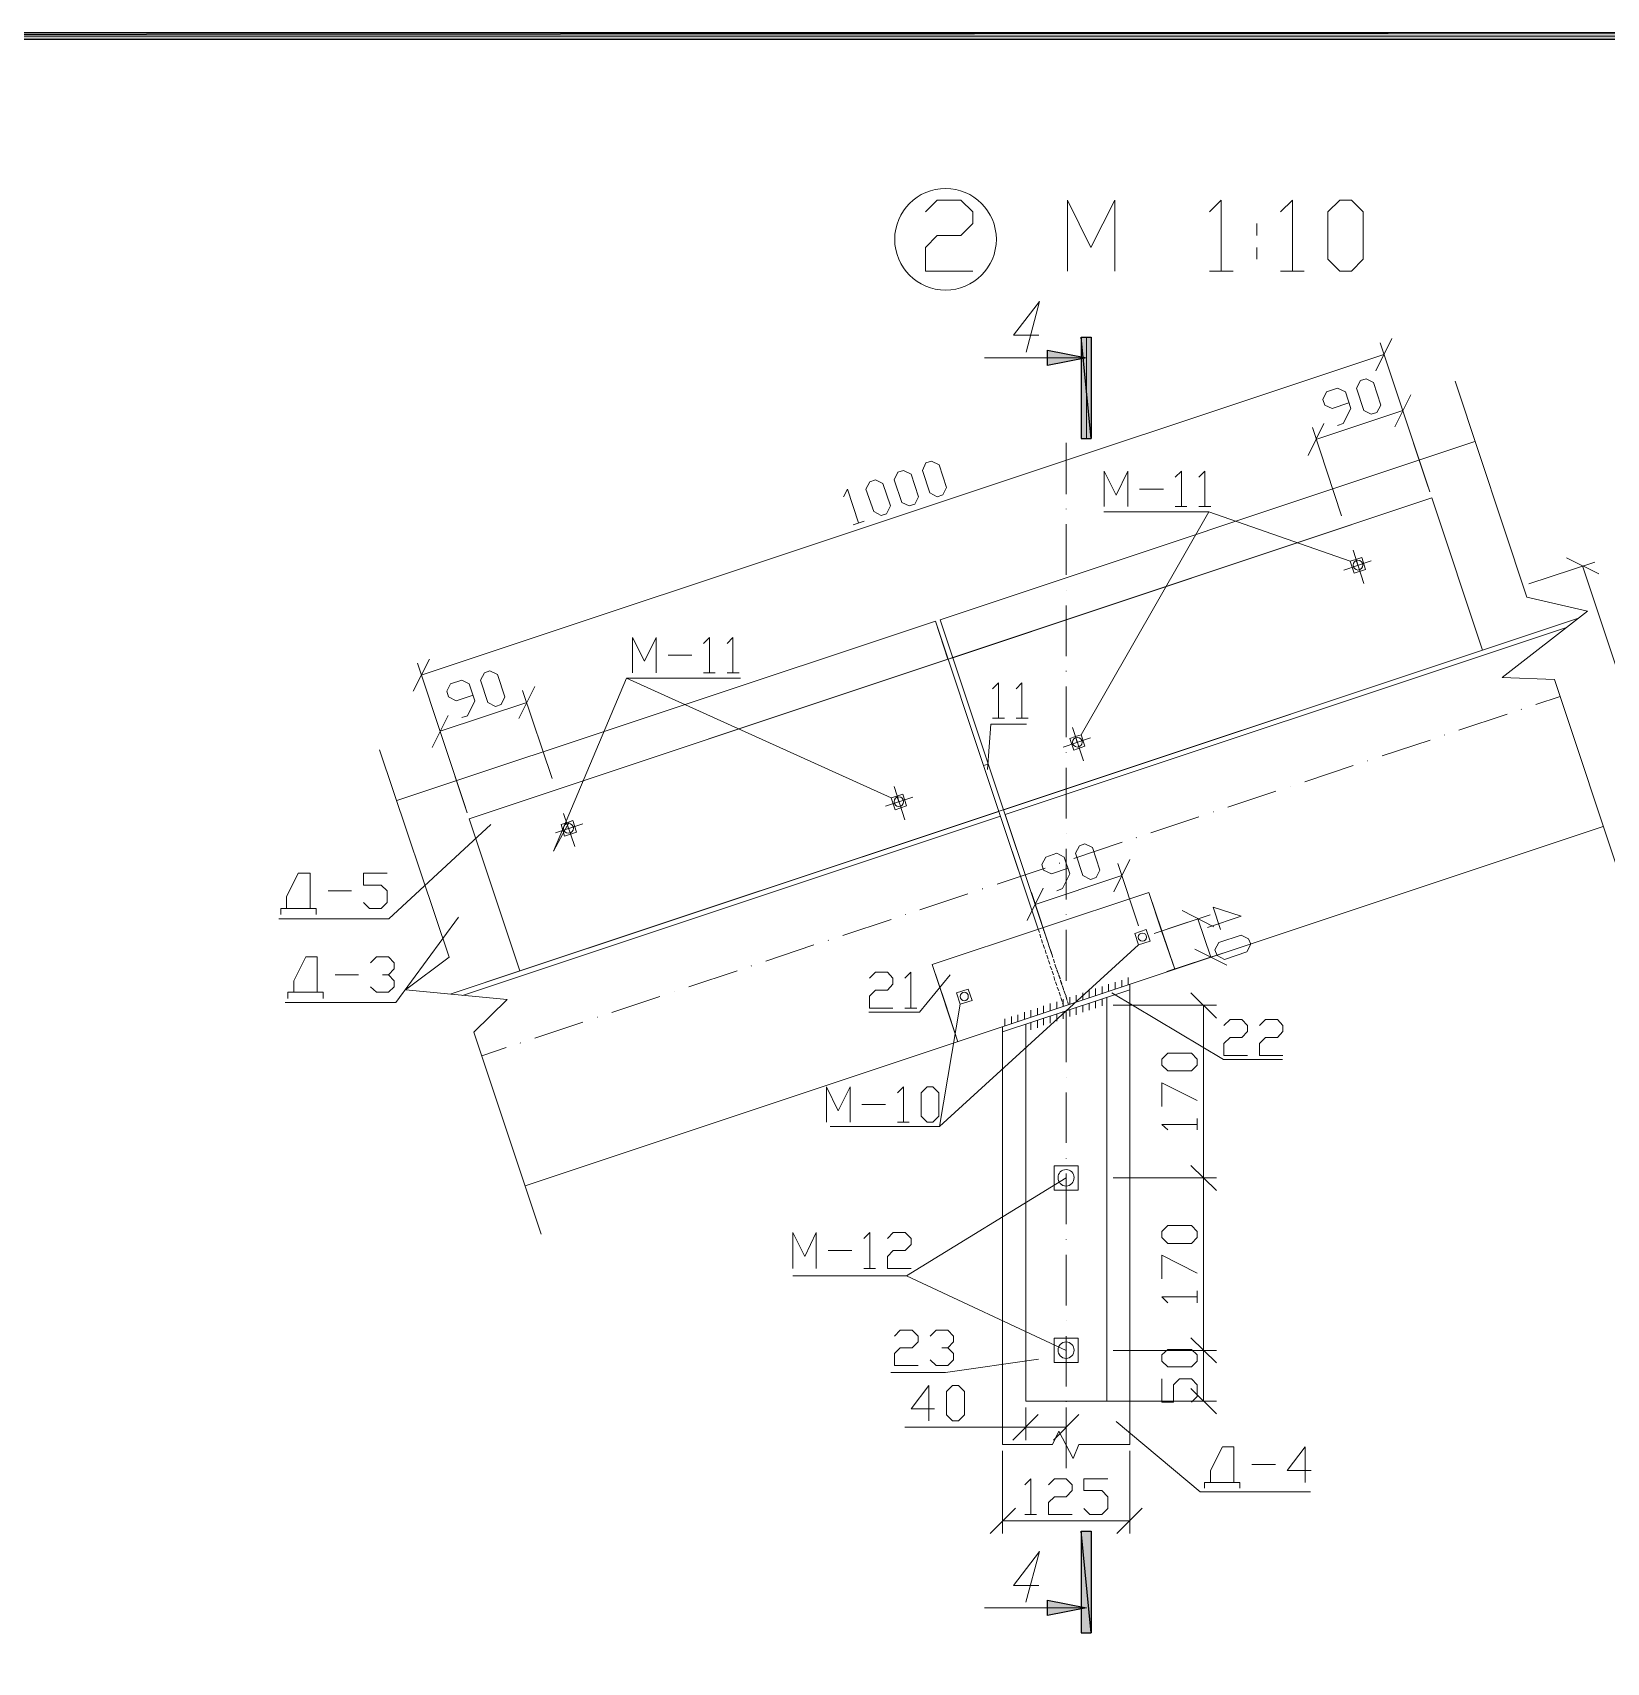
# Model space of a CAD drawing. Header units: millimetres. Extents: x -258556 to -95372, y 16759 to 83874.
# Drawn here: x -128405.7 to -128251.1, y 41841.7 to 42001.8 of the extents above; entities that cross this region are included whole.
import ezdxf

# ---------------------------------------------------------------- set-up
doc = ezdxf.new("R2010")
doc.units = ezdxf.units.MM
doc.header["$LTSCALE"] = 0.5

msp = doc.modelspace()

# ---------------------------------------------------------------- hatches: boundary and pattern name
at = {"true_color": 0x000007}
h = msp.add_hatch(color=7, dxfattribs=at)
h.paths.add_polyline_path([(-128336.362, 41416.87), (-128336.362, 41416.147), (-128151.253, 41416.87)])
h.paths.add_polyline_path([(-128336.362, 41416.147), (-128151.253, 41416.87), (-128150.53, 41416.182)])
h.paths.add_polyline_path([(-128151.253, 41416.87), (-128150.53, 41416.182), (-128151.253, 42001.108)])
h.paths.add_polyline_path([(-128150.53, 41416.182), (-128151.253, 42001.108), (-128150.53, 42001.762)])
h.paths.add_polyline_path([(-128151.253, 42001.108), (-128150.53, 42001.762), (-128963.796, 42001.108)])
h.paths.add_polyline_path([(-128150.53, 42001.762), (-128963.796, 42001.108), (-128964.484, 42001.762)])
h.paths.add_polyline_path([(-128963.796, 42001.108), (-128964.484, 42001.762), (-128963.796, 41416.87)])
h.paths.add_polyline_path([(-128964.484, 42001.762), (-128963.796, 41416.87), (-128964.484, 41416.182)])
h.paths.add_polyline_path([(-128963.796, 41416.87), (-128964.484, 41416.182), (-128336.362, 41416.733)])
h.paths.add_polyline_path([(-128964.484, 41416.182), (-128336.362, 41416.733), (-128336.362, 41416.044)])
h = msp.add_hatch(color=7, dxfattribs=at)
h.paths.add_polyline_path([(-128302.699, 41961.904), (-128301.701, 41961.904), (-128302.699, 41971.851)])
h.paths.add_polyline_path([(-128301.701, 41961.904), (-128302.699, 41971.851), (-128301.701, 41971.851)])
for points in [[(-128302.183, 41969.821), (-128306.004, 41969.063), (-128306.004, 41970.578)], [(-128302.183, 41847.012), (-128306.004, 41846.254), (-128306.004, 41847.769)]]:
    msp.add_hatch(color=7, dxfattribs=at).paths.add_polyline_path(points)
h = msp.add_hatch(color=7, dxfattribs=at)
h.paths.add_polyline_path([(-128302.699, 41844.568), (-128301.701, 41844.568), (-128302.699, 41854.549)])
h.paths.add_polyline_path([(-128301.701, 41844.568), (-128302.699, 41854.549), (-128301.701, 41854.549)])

# ---------------------------------------------------------------- linework, layer by layer
at = {"color": 7, "linetype": 'Continuous', "lineweight": -2, "true_color": 0x000007}
for points in [[(-128150.53, 42001.762), (-128963.796, 42001.108), (-128964.484, 42001.762)], [(-128151.253, 42001.108), (-128150.53, 42001.762), (-128963.796, 42001.108)], [(-128302.699, 41961.904), (-128301.701, 41961.904), (-128302.699, 41971.851)], [(-128301.701, 41961.904), (-128302.699, 41971.851), (-128301.701, 41971.851)], [(-128302.183, 41969.821), (-128306.004, 41969.063), (-128306.004, 41970.578)], [(-128302.699, 41844.568), (-128301.701, 41844.568), (-128302.699, 41854.549)], [(-128301.701, 41844.568), (-128302.699, 41854.549), (-128301.701, 41854.549)], [(-128302.183, 41847.012), (-128306.004, 41846.254), (-128306.004, 41847.769)]]:
    msp.add_lwpolyline(points, close=True, dxfattribs=at)
at = {"color": 7, "linetype": 'Continuous', "lineweight": 5, "true_color": 0x000007}
for points in [[(-128964.14, 41416.526), (-128150.875, 41416.388), (-128150.875, 42001.418), (-128964.14, 42001.418)], [(-128277.298, 41978.322), (-128278.468, 41979.492), (-128278.468, 41984.139), (-128277.298, 41985.309), (-128276.127, 41985.309), (-128274.992, 41984.139), (-128274.992, 41979.492), (-128276.127, 41978.322)], [(-128274.2, 41964.279), (-128274.923, 41964.623), (-128275.646, 41966.826), (-128275.267, 41967.583), (-128274.716, 41967.755), (-128273.993, 41967.377), (-128273.271, 41965.174), (-128273.649, 41964.451)], [(-128319.599, 41955.261), (-128320.322, 41955.605), (-128321.079, 41957.843), (-128320.701, 41958.565), (-128320.15, 41958.737), (-128319.393, 41958.393), (-128318.67, 41956.156), (-128319.049, 41955.433)], [(-128316.846, 41956.156), (-128317.569, 41956.535), (-128318.291, 41958.737), (-128317.947, 41959.495), (-128317.396, 41959.667), (-128316.639, 41959.288), (-128315.916, 41957.085), (-128316.295, 41956.363)], [(-128322.353, 41954.332), (-128323.076, 41954.71), (-128323.833, 41956.913), (-128323.454, 41957.636), (-128322.904, 41957.843), (-128322.181, 41957.464), (-128321.424, 41955.261), (-128321.802, 41954.504)], [(-128304.179, 41947), (-128304.179, 41947)], [(-128360.214, 41935.573), (-128360.972, 41935.952), (-128361.694, 41938.155), (-128361.316, 41938.877), (-128360.765, 41939.05), (-128360.042, 41938.705), (-128359.32, 41936.502), (-128359.664, 41935.745)], [(-128282.151, 41927.725), (-128282.151, 41927.725)], [(-128304.179, 41923.079), (-128304.179, 41923.079)], [(-128301.77, 41918.57), (-128302.527, 41918.948), (-128303.25, 41921.151), (-128302.871, 41921.874), (-128302.321, 41922.081), (-128301.598, 41921.702), (-128300.875, 41919.499), (-128301.219, 41918.776)], [(-128289.551, 41911.652), (-128289.172, 41912.374), (-128286.97, 41913.097), (-128286.247, 41912.753), (-128286.04, 41912.202), (-128286.419, 41911.445), (-128288.622, 41910.722), (-128289.345, 41911.101)], [(-128342.66, 41907.556), (-128342.66, 41907.556)], [(-128302.527, 41906.73), (-128302.527, 41907.418)], [(-128300.015, 41907.59), (-128300.015, 41908.278)], [(-128305.074, 41905.903), (-128305.074, 41906.557)], [(-128302.527, 41905.525), (-128302.527, 41906.213)], [(-128301.908, 41905.731), (-128301.908, 41906.42)], [(-128307.656, 41903.804), (-128307.656, 41904.492)], [(-128305.074, 41904.664), (-128305.074, 41905.353)], [(-128291.306, 41900.327), (-128291.857, 41899.777), (-128294.198, 41899.777), (-128294.783, 41900.327), (-128294.783, 41900.913), (-128294.198, 41901.498), (-128291.857, 41901.498), (-128291.306, 41900.913)], [(-128304.179, 41899.157), (-128304.179, 41899.157)], [(-128317.81, 41894.717), (-128318.429, 41895.302), (-128318.429, 41897.608), (-128317.81, 41898.193), (-128317.259, 41898.193), (-128316.674, 41897.608), (-128316.674, 41895.302), (-128317.259, 41894.717)], [(-128291.306, 41883.393), (-128291.857, 41882.808), (-128294.198, 41882.808), (-128294.783, 41883.393), (-128294.783, 41883.978), (-128294.198, 41884.563), (-128291.857, 41884.563), (-128291.306, 41883.978)], [(-128304.179, 41875.236), (-128304.179, 41875.236)], [(-128291.306, 41871.243), (-128291.857, 41870.692), (-128294.198, 41870.692), (-128294.783, 41871.243), (-128294.783, 41871.863), (-128294.198, 41872.413), (-128291.857, 41872.413), (-128291.306, 41871.863)], [(-128315.331, 41865.392), (-128315.916, 41865.977), (-128315.916, 41868.283), (-128315.331, 41868.868), (-128314.746, 41868.868), (-128314.161, 41868.283), (-128314.161, 41865.977), (-128314.746, 41865.392)]]:
    msp.add_lwpolyline(points, close=True, dxfattribs=at)
for points in [[(-128317.982, 41984.139), (-128316.846, 41985.309), (-128314.505, 41985.309), (-128313.335, 41984.139), (-128313.335, 41983.003), (-128314.505, 41981.833), (-128316.846, 41981.833), (-128317.982, 41980.663), (-128317.982, 41978.322), (-128313.335, 41978.322)], [(-128304.042, 41978.322), (-128304.042, 41985.309), (-128301.736, 41980.663), (-128299.395, 41985.309), (-128299.395, 41978.322)], [(-128290.102, 41984.139), (-128288.931, 41985.309), (-128288.931, 41978.322)], [(-128283.115, 41984.139), (-128281.944, 41985.309), (-128281.944, 41978.322)], [(-128285.455, 41983.003), (-128285.455, 41981.833), (-128285.455, 41981.833)], [(-128285.455, 41980.663), (-128285.455, 41979.492), (-128285.455, 41979.492)], [(-128290.102, 41978.322), (-128287.761, 41978.322), (-128287.761, 41978.322)], [(-128283.115, 41978.322), (-128280.808, 41978.322), (-128280.808, 41978.322)], [(-128308.103, 41970.371), (-128306.795, 41975.362), (-128309.342, 41972.023), (-128306.864, 41972.023)], [(-128302.183, 41961.904), (-128302.183, 41971.851), (-128302.183, 41971.851)], [(-128273.752, 41968.547), (-128272.169, 41971.714), (-128272.169, 41971.714)], [(-128268.452, 41956.638), (-128273.339, 41971.301), (-128273.339, 41971.301)], [(-128367.511, 41938.636), (-128272.961, 41970.13), (-128272.961, 41970.13)], [(-128302.183, 41969.821), (-128312.199, 41969.821), (-128312.199, 41969.821)], [(-128277.504, 41963.178), (-128276.953, 41963.35), (-128276.196, 41964.83), (-128276.747, 41966.482), (-128277.504, 41966.826), (-128278.606, 41966.482), (-128278.95, 41965.725), (-128278.778, 41965.174), (-128278.055, 41964.83), (-128276.403, 41965.38)], [(-128265.974, 41967.514), (-128258.918, 41946.312), (-128258.918, 41946.312)], [(-128279.638, 41961.801), (-128271.102, 41964.623), (-128271.102, 41964.623)], [(-128271.894, 41963.04), (-128270.311, 41966.172), (-128270.311, 41966.172)], [(-128268.624, 41957.12), (-128271.481, 41965.794), (-128271.481, 41965.794)], [(-128278.847, 41963.35), (-128280.395, 41960.218), (-128280.395, 41960.218)], [(-128316.536, 41944.075), (-128264.012, 41961.594), (-128264.012, 41961.594)], [(-128304.179, 41961.457), (-128304.179, 41956.431), (-128304.179, 41956.431)], [(-128277.126, 41954.297), (-128279.982, 41962.971), (-128279.982, 41962.971)], [(-128300.428, 41955.192), (-128300.428, 41958.669), (-128299.257, 41956.328), (-128298.122, 41958.669), (-128298.122, 41955.192)], [(-128293.475, 41958.084), (-128292.855, 41958.669), (-128292.855, 41955.192)], [(-128291.134, 41958.084), (-128290.549, 41958.669), (-128290.549, 41955.192)], [(-128326.036, 41956.156), (-128325.657, 41956.913), (-128324.556, 41953.609)], [(-128296.951, 41956.913), (-128294.611, 41956.913), (-128294.611, 41956.913)], [(-128268.245, 41956.053), (-128362.796, 41924.524), (-128362.796, 41924.524)], [(-128293.475, 41955.192), (-128292.305, 41955.192), (-128292.305, 41955.192)], [(-128291.134, 41955.192), (-128289.964, 41955.192), (-128289.964, 41955.192)], [(-128263.289, 41941.08), (-128268.245, 41956.053), (-128268.245, 41956.053)], [(-128325.106, 41953.402), (-128324.005, 41953.781), (-128324.005, 41953.781)], [(-128304.179, 41954.951), (-128304.179, 41954.986), (-128304.179, 41954.986)], [(-128304.179, 41953.471), (-128304.179, 41948.48), (-128304.179, 41948.48)], [(-128302.699, 41932.785), (-128290.171, 41954.676), (-128276.265, 41949.823)], [(-128290.171, 41954.676), (-128300.462, 41954.676), (-128300.462, 41954.676)], [(-128275.99, 41950.924), (-128274.923, 41947.654), (-128274.923, 41947.654)], [(-128276.885, 41948.962), (-128274.2, 41949.857), (-128274.2, 41949.857)], [(-128258.711, 41947.62), (-128252.24, 41949.754), (-128252.24, 41949.754)], [(-128251.862, 41948.584), (-128255.028, 41950.167), (-128255.028, 41950.167)], [(-128245.563, 41925.729), (-128253.445, 41949.375), (-128253.445, 41949.375)], [(-128304.179, 41945.486), (-128304.179, 41940.495), (-128304.179, 41940.495)], [(-128258.918, 41946.312), (-128252.963, 41944.935), (-128261.327, 41938.396), (-128256.198, 41938.223)], [(-128369.921, 41926.314), (-128317.018, 41943.937), (-128317.018, 41943.937)], [(-128317.018, 41943.937), (-128312.027, 41928.965), (-128312.027, 41928.965)], [(-128316.536, 41944.075), (-128311.58, 41929.137), (-128311.58, 41929.137)], [(-128310.306, 41925.419), (-128253.858, 41944.247), (-128253.858, 41944.247)], [(-128346.756, 41938.877), (-128346.756, 41942.354), (-128345.586, 41940.013), (-128344.45, 41942.354), (-128344.45, 41938.877)], [(-128339.804, 41941.734), (-128339.218, 41942.354), (-128339.218, 41938.877)], [(-128337.463, 41941.734), (-128336.912, 41942.354), (-128336.912, 41938.877)], [(-128310.168, 41924.937), (-128255.028, 41943.318), (-128255.028, 41943.318)], [(-128343.28, 41940.598), (-128340.939, 41940.598), (-128340.939, 41940.598)], [(-128310.306, 41925.419), (-128263.289, 41941.08), (-128263.289, 41941.08)], [(-128366.72, 41940.22), (-128368.303, 41937.053), (-128368.303, 41937.053)], [(-128363.002, 41925.11), (-128367.89, 41939.807), (-128367.89, 41939.807)], [(-128304.179, 41939.015), (-128304.179, 41939.05), (-128304.179, 41939.05)], [(-128363.519, 41934.472), (-128362.968, 41934.644), (-128362.245, 41936.124), (-128362.796, 41937.776), (-128363.519, 41938.155), (-128364.655, 41937.776), (-128364.999, 41937.053), (-128364.827, 41936.502), (-128364.104, 41936.124), (-128362.417, 41936.675)], [(-128357.943, 41934.368), (-128356.359, 41937.535), (-128356.359, 41937.535)], [(-128352.952, 41924.249), (-128354.535, 41921.358), (-128347.341, 41938.361), (-128336.155, 41938.361)], [(-128321.355, 41926.59), (-128347.341, 41938.361), (-128347.341, 41938.361)], [(-128339.804, 41938.877), (-128338.633, 41938.877), (-128338.633, 41938.877)], [(-128337.463, 41938.877), (-128336.293, 41938.877), (-128336.293, 41938.877)], [(-128311.407, 41937.294), (-128310.822, 41937.879), (-128310.822, 41934.403)], [(-128309.067, 41937.294), (-128308.516, 41937.879), (-128308.516, 41934.403)], [(-128304.179, 41937.535), (-128304.179, 41932.544), (-128304.179, 41932.544)], [(-128256.198, 41938.223), (-128249.383, 41917.744), (-128249.383, 41917.744)], [(-128357.151, 41935.952), (-128365.653, 41933.129), (-128365.653, 41933.129)], [(-128354.673, 41928.483), (-128357.564, 41937.122), (-128357.564, 41937.122)], [(-128255.648, 41936.537), (-128258.023, 41935.745), (-128258.023, 41935.745)], [(-128364.861, 41934.678), (-128366.444, 41931.546), (-128366.444, 41931.546)], [(-128363.174, 41925.626), (-128366.066, 41934.3), (-128366.066, 41934.3)], [(-128311.407, 41934.403), (-128310.237, 41934.403), (-128310.237, 41934.403)], [(-128309.067, 41934.403), (-128307.897, 41934.403), (-128307.897, 41934.403)], [(-128260.845, 41934.816), (-128265.595, 41933.233), (-128265.595, 41933.233)], [(-128259.434, 41935.263), (-128259.468, 41935.298), (-128259.468, 41935.298)], [(-128311.889, 41929.378), (-128311.58, 41933.818), (-128308.069, 41933.818)], [(-128303.56, 41933.508), (-128302.458, 41930.238), (-128302.458, 41930.238)], [(-128267.006, 41932.751), (-128267.006, 41932.785), (-128267.006, 41932.785)], [(-128364.792, 41910.929), (-128371.607, 41931.305), (-128371.607, 41931.305)], [(-128304.455, 41931.58), (-128301.77, 41932.475), (-128301.77, 41932.475)], [(-128304.179, 41931.03), (-128304.179, 41931.064), (-128304.179, 41931.064)], [(-128268.417, 41932.269), (-128273.133, 41930.72), (-128273.133, 41930.72)], [(-128311.821, 41929.894), (-128312.302, 41929.756), (-128312.302, 41929.756)], [(-128304.179, 41929.55), (-128304.179, 41924.559), (-128304.179, 41924.559)], [(-128275.99, 41929.756), (-128280.74, 41928.173), (-128280.74, 41928.173)], [(-128274.579, 41930.238), (-128274.613, 41930.238), (-128274.613, 41930.238)], [(-128312.027, 41928.965), (-128306.933, 41913.682), (-128306.933, 41913.682)], [(-128306.451, 41913.854), (-128311.58, 41929.137), (-128311.58, 41929.137)], [(-128319.221, 41926.658), (-128321.905, 41925.764), (-128321.905, 41925.764)], [(-128321.079, 41927.691), (-128320.012, 41924.421), (-128320.012, 41924.421)], [(-128283.562, 41927.244), (-128288.278, 41925.66), (-128288.278, 41925.66)], [(-128364.689, 41907.315), (-128310.788, 41925.247), (-128310.788, 41925.247)], [(-128363.45, 41907.177), (-128310.616, 41924.8), (-128310.616, 41924.8)], [(-128357.839, 41909.586), (-128310.788, 41925.247), (-128310.788, 41925.247)], [(-128353.537, 41925.041), (-128352.436, 41921.805), (-128352.436, 41921.805)], [(-128310.788, 41925.247), (-128319.29, 41922.425), (-128319.29, 41922.425)], [(-128291.134, 41924.731), (-128295.85, 41923.148), (-128295.85, 41923.148)], [(-128289.689, 41925.213), (-128289.723, 41925.213), (-128289.723, 41925.213)], [(-128360.696, 41923.974), (-128370.712, 41914.715), (-128381.52, 41914.715)], [(-128357.839, 41909.586), (-128362.796, 41924.524), (-128362.796, 41924.524)], [(-128357.323, 41888.487), (-128251.414, 41923.767), (-128251.414, 41923.767)], [(-128351.644, 41924.043), (-128354.329, 41923.148), (-128354.329, 41923.148)], [(-128304.179, 41921.564), (-128304.179, 41916.608), (-128304.179, 41916.608)], [(-128298.672, 41922.218), (-128303.422, 41920.635), (-128303.422, 41920.635)], [(-128297.261, 41922.666), (-128297.295, 41922.7), (-128297.295, 41922.7)], [(-128305.074, 41917.468), (-128304.524, 41917.675), (-128303.801, 41919.121), (-128304.351, 41920.773), (-128305.074, 41921.151), (-128306.176, 41920.773), (-128306.554, 41920.05), (-128306.382, 41919.499), (-128305.625, 41919.121), (-128303.973, 41919.671)], [(-128304.833, 41920.153), (-128304.833, 41920.188), (-128304.833, 41920.188)], [(-128299.498, 41917.365), (-128297.915, 41920.532), (-128297.915, 41920.532)], [(-128297.055, 41914.026), (-128299.085, 41920.153), (-128299.085, 41920.153)], [(-128381.314, 41915.128), (-128381.314, 41915.713), (-128378.422, 41915.713), (-128378.422, 41919.189), (-128379.593, 41919.189), (-128380.763, 41916.849), (-128380.763, 41915.713), (-128377.837, 41915.713), (-128377.837, 41915.128)], [(-128373.191, 41916.298), (-128372.605, 41915.713), (-128371.47, 41915.713), (-128370.85, 41916.298), (-128370.85, 41917.468), (-128371.47, 41918.019), (-128373.191, 41918.019), (-128373.191, 41919.189), (-128370.85, 41919.189)], [(-128306.245, 41919.671), (-128310.96, 41918.122), (-128310.96, 41918.122)], [(-128298.707, 41918.948), (-128307.208, 41916.126), (-128307.208, 41916.126)], [(-128376.667, 41917.468), (-128374.361, 41917.468), (-128374.361, 41917.468)], [(-128313.817, 41917.159), (-128318.532, 41915.575), (-128318.532, 41915.575)], [(-128317.328, 41910.206), (-128296.056, 41917.296), (-128294.817, 41913.51), (-128293.509, 41909.758)], [(-128312.371, 41917.641), (-128312.406, 41917.641), (-128312.406, 41917.641)], [(-128306.417, 41917.709), (-128308, 41914.543), (-128308, 41914.543)], [(-128305.591, 41911.204), (-128307.587, 41917.296), (-128307.587, 41917.296)], [(-128319.944, 41915.128), (-128319.978, 41915.128), (-128319.978, 41915.128)], [(-128304.179, 41915.093), (-128304.179, 41915.128), (-128304.179, 41915.128)], [(-128295.54, 41913.269), (-128290.033, 41915.093), (-128290.033, 41915.093)], [(-128295.54, 41913.269), (-128290.033, 41915.093), (-128290.033, 41915.093)], [(-128289, 41913.648), (-128289.723, 41915.851), (-128286.97, 41914.956), (-128290.274, 41913.854)], [(-128363.863, 41914.853), (-128370.024, 41906.489), (-128380.901, 41906.489)], [(-128321.355, 41914.646), (-128326.105, 41913.063), (-128326.105, 41913.063)], [(-128306.933, 41913.682), (-128306.795, 41913.373), (-128306.795, 41913.373)], [(-128306.451, 41913.854), (-128306.348, 41913.51), (-128306.348, 41913.51)], [(-128304.179, 41913.613), (-128304.179, 41908.623), (-128304.179, 41908.623)], [(-128291.238, 41914.715), (-128289.964, 41910.929), (-128289.964, 41910.929)], [(-128328.961, 41912.133), (-128333.677, 41910.55), (-128333.677, 41910.55)], [(-128327.516, 41912.581), (-128327.55, 41912.615), (-128327.55, 41912.615)], [(-128314.574, 41906.316), (-128316.605, 41894.304), (-128297.055, 41912.133)], [(-128306.761, 41913.2), (-128306.658, 41912.822), (-128306.658, 41912.822)], [(-128306.589, 41912.684), (-128306.485, 41912.306), (-128306.485, 41912.306)], [(-128306.417, 41912.168), (-128306.313, 41911.789), (-128306.313, 41911.789)], [(-128306.313, 41913.373), (-128306.176, 41912.994), (-128306.176, 41912.994)], [(-128306.141, 41912.856), (-128306.004, 41912.478), (-128306.004, 41912.478)], [(-128305.935, 41912.306), (-128305.832, 41911.961), (-128305.832, 41911.961)], [(-128305.763, 41911.789), (-128305.625, 41911.411), (-128305.625, 41911.411)], [(-128380.625, 41906.867), (-128380.625, 41907.487), (-128377.734, 41907.487), (-128377.734, 41910.963), (-128378.87, 41910.963), (-128380.04, 41908.623), (-128380.04, 41907.487), (-128377.149, 41907.487), (-128377.149, 41906.867)], [(-128372.502, 41910.378), (-128371.917, 41910.963), (-128370.747, 41910.963), (-128370.162, 41910.378), (-128370.162, 41909.793), (-128370.747, 41909.208), (-128371.332, 41909.208)], [(-128364.792, 41910.929), (-128369.06, 41907.728), (-128359.079, 41906.764), (-128362.348, 41903.563)], [(-128317.328, 41910.206), (-128316.054, 41906.454), (-128314.815, 41902.634)], [(-128306.245, 41911.652), (-128306.141, 41911.273), (-128306.141, 41911.273)], [(-128306.072, 41911.135), (-128305.935, 41910.757), (-128305.935, 41910.757)], [(-128305.9, 41910.619), (-128305.763, 41910.24), (-128305.763, 41910.24)], [(-128305.591, 41911.273), (-128305.487, 41910.894), (-128305.487, 41910.894)], [(-128305.418, 41910.757), (-128305.315, 41910.378), (-128305.315, 41910.378)], [(-128305.281, 41910.24), (-128305.143, 41909.862), (-128305.143, 41909.862)], [(-128294.267, 41909.518), (-128288.794, 41911.342), (-128288.794, 41911.342)], [(-128375.979, 41909.208), (-128373.672, 41909.208), (-128373.672, 41909.208)], [(-128370.747, 41909.208), (-128370.162, 41908.623), (-128370.162, 41908.037), (-128370.747, 41907.487), (-128371.917, 41907.487), (-128372.502, 41908.037)], [(-128336.499, 41909.586), (-128341.249, 41908.037), (-128341.249, 41908.037)], [(-128335.088, 41910.068), (-128335.123, 41910.103), (-128335.123, 41910.103)], [(-128315.572, 41909.208), (-128318.567, 41905.525), (-128323.558, 41905.525)], [(-128323.489, 41908.864), (-128322.904, 41909.449), (-128321.733, 41909.449), (-128321.183, 41908.864), (-128321.183, 41908.278), (-128321.733, 41907.693), (-128322.904, 41907.693), (-128323.489, 41907.108), (-128323.489, 41905.938), (-128321.183, 41905.938)], [(-128320.012, 41908.864), (-128319.427, 41909.449), (-128319.427, 41905.938)], [(-128305.728, 41910.068), (-128305.591, 41909.69), (-128305.591, 41909.69)], [(-128305.556, 41909.552), (-128305.418, 41909.208), (-128305.418, 41909.208)], [(-128305.384, 41909.036), (-128305.281, 41908.657), (-128305.281, 41908.657)], [(-128305.109, 41909.793), (-128305.212, 41910.068), (-128305.212, 41910.068)], [(-128305.074, 41909.724), (-128304.971, 41909.345), (-128304.971, 41909.345)], [(-128304.937, 41909.277), (-128305.074, 41909.655), (-128305.074, 41909.655)], [(-128304.902, 41909.208), (-128304.764, 41908.829), (-128304.764, 41908.829)], [(-128304.764, 41908.76), (-128304.902, 41909.139), (-128304.902, 41909.139)], [(-128304.73, 41908.691), (-128304.592, 41908.313), (-128304.592, 41908.313)], [(-128304.592, 41908.21), (-128304.73, 41908.623), (-128304.73, 41908.623)], [(-128298.707, 41908.691), (-128298.707, 41908.003), (-128298.707, 41908.003)], [(-128298.087, 41908.932), (-128298.087, 41908.21), (-128298.087, 41908.21)], [(-128344.072, 41907.074), (-128348.787, 41905.49), (-128348.787, 41905.49)], [(-128310.409, 41903.597), (-128297.915, 41907.728), (-128297.915, 41907.728)], [(-128305.212, 41908.519), (-128305.074, 41908.141), (-128305.074, 41908.141)], [(-128305.04, 41908.003), (-128304.902, 41907.624), (-128304.902, 41907.624)], [(-128304.868, 41907.487), (-128304.73, 41907.108), (-128304.73, 41907.108)], [(-128304.696, 41906.97), (-128304.558, 41906.592), (-128304.558, 41906.592)], [(-128304.558, 41908.141), (-128304.42, 41907.797), (-128304.42, 41907.797)], [(-128304.42, 41907.728), (-128304.524, 41908.106), (-128304.524, 41908.106)], [(-128304.386, 41907.659), (-128304.248, 41907.246), (-128304.248, 41907.246)], [(-128304.214, 41907.177), (-128304.351, 41907.556), (-128304.351, 41907.556)], [(-128304.214, 41907.108), (-128304.111, 41906.764), (-128304.111, 41906.764)], [(-128304.179, 41907.108), (-128304.179, 41907.143), (-128304.179, 41907.143)], [(-128304.076, 41906.695), (-128304.179, 41907.039), (-128304.179, 41907.039)], [(-128303.801, 41907.005), (-128303.801, 41906.316), (-128303.801, 41906.316)], [(-128303.181, 41907.211), (-128303.181, 41906.523), (-128303.181, 41906.523)], [(-128302.94, 41863.051), (-128297.915, 41863.051), (-128297.915, 41908.278)], [(-128301.908, 41907.659), (-128301.908, 41906.936), (-128301.908, 41906.936)], [(-128301.288, 41907.865), (-128301.288, 41907.177), (-128301.288, 41907.177)], [(-128300.634, 41908.072), (-128300.634, 41907.349), (-128300.634, 41907.349)], [(-128300.187, 41867.319), (-128300.187, 41907.005), (-128300.187, 41907.005)], [(-128299.67, 41907.418), (-128288.725, 41900.878), (-128288.725, 41900.878)], [(-128299.361, 41908.485), (-128299.361, 41907.797), (-128299.361, 41907.797)], [(-128289.413, 41904.94), (-128291.926, 41907.418), (-128291.926, 41907.418)], [(-128320.012, 41905.938), (-128318.842, 41905.938), (-128318.842, 41905.938)], [(-128308.275, 41905.525), (-128308.275, 41904.802), (-128308.275, 41904.802)], [(-128307.656, 41905.731), (-128307.656, 41905.043), (-128307.656, 41905.043)], [(-128307.002, 41905.938), (-128307.002, 41905.249), (-128307.002, 41905.249)], [(-128306.382, 41906.144), (-128306.382, 41905.456), (-128306.382, 41905.456)], [(-128305.728, 41906.385), (-128305.728, 41905.663), (-128305.728, 41905.663)], [(-128304.524, 41906.454), (-128304.42, 41906.11), (-128304.42, 41906.11)], [(-128304.455, 41906.798), (-128304.455, 41906.076), (-128304.455, 41906.076)], [(-128304.455, 41905.594), (-128304.455, 41904.871), (-128304.455, 41904.871)], [(-128304.179, 41905.628), (-128304.179, 41900.637), (-128304.179, 41900.637)], [(-128304.042, 41906.592), (-128303.938, 41906.248), (-128304.007, 41906.523)], [(-128303.801, 41905.766), (-128303.801, 41905.112), (-128303.801, 41905.112)], [(-128303.181, 41906.007), (-128303.181, 41905.284), (-128303.181, 41905.284)], [(-128301.908, 41906.42), (-128301.908, 41905.731), (-128301.908, 41905.731)], [(-128301.288, 41905.938), (-128301.288, 41906.626), (-128301.288, 41905.938), (-128301.288, 41906.626)], [(-128300.634, 41906.833), (-128300.634, 41906.144), (-128300.634, 41906.144)], [(-128299.567, 41906.213), (-128289.413, 41906.213), (-128289.413, 41906.213)], [(-128290.687, 41889.244), (-128290.687, 41906.213), (-128290.687, 41906.213)], [(-128351.644, 41904.561), (-128356.359, 41902.978), (-128356.359, 41902.978)], [(-128350.198, 41905.043), (-128350.233, 41905.043), (-128350.233, 41905.043)], [(-128305.522, 41863.051), (-128310.409, 41863.051), (-128310.409, 41904.114)], [(-128310.203, 41904.871), (-128310.203, 41904.182), (-128310.203, 41904.182)], [(-128309.549, 41905.112), (-128309.549, 41904.389), (-128309.549, 41904.389)], [(-128308.929, 41905.284), (-128308.929, 41904.596), (-128308.929, 41904.596)], [(-128308.138, 41867.319), (-128308.138, 41904.355), (-128308.138, 41904.355)], [(-128307.002, 41904.01), (-128307.002, 41904.733), (-128307.002, 41904.01), (-128307.002, 41904.733)], [(-128306.382, 41904.94), (-128306.382, 41904.251), (-128306.382, 41904.251)], [(-128306.382, 41904.94), (-128306.382, 41904.251), (-128306.382, 41904.251)], [(-128305.728, 41905.146), (-128305.728, 41904.458), (-128305.728, 41904.458)], [(-128288.691, 41904.217), (-128288.071, 41904.802), (-128286.901, 41904.802), (-128286.35, 41904.217), (-128286.35, 41903.632), (-128286.901, 41903.047), (-128288.071, 41903.047), (-128288.691, 41902.462), (-128288.691, 41901.291), (-128286.35, 41901.291)], [(-128285.18, 41904.217), (-128284.595, 41904.802), (-128283.424, 41904.802), (-128282.874, 41904.217), (-128282.874, 41903.632), (-128283.424, 41903.047), (-128284.595, 41903.047), (-128285.18, 41902.462), (-128285.18, 41901.291), (-128282.874, 41901.291)], [(-128355.74, 41883.737), (-128362.348, 41903.563), (-128362.348, 41903.563)], [(-128357.771, 41902.496), (-128357.805, 41902.53), (-128357.805, 41902.53)], [(-128359.182, 41902.048), (-128361.557, 41901.257), (-128361.557, 41901.257)], [(-128282.908, 41900.878), (-128288.725, 41900.878), (-128288.725, 41900.878)], [(-128327.722, 41894.717), (-128327.722, 41898.193), (-128326.552, 41895.853), (-128325.382, 41898.193), (-128325.382, 41894.717)], [(-128320.735, 41897.608), (-128320.15, 41898.193), (-128320.15, 41894.717)], [(-128304.179, 41897.643), (-128304.179, 41892.686), (-128304.179, 41892.686)], [(-128294.783, 41896.266), (-128294.783, 41898.607), (-128291.306, 41896.851)], [(-128324.246, 41896.473), (-128321.905, 41896.473), (-128321.905, 41896.473)], [(-128316.605, 41894.304), (-128327.344, 41894.304), (-128327.344, 41894.304)], [(-128320.735, 41894.717), (-128319.599, 41894.717), (-128319.599, 41894.717)], [(-128294.198, 41893.96), (-128294.783, 41894.511), (-128291.306, 41894.511)], [(-128291.306, 41893.96), (-128291.306, 41895.096), (-128291.306, 41895.096)], [(-128304.179, 41891.172), (-128304.179, 41891.206), (-128304.179, 41891.206)], [(-128304.179, 41889.692), (-128304.179, 41884.701), (-128304.179, 41884.701)], [(-128289.413, 41888.005), (-128291.926, 41890.483), (-128291.926, 41890.483)], [(-128291.926, 41890.483), (-128289.413, 41888.005), (-128289.413, 41888.005)], [(-128304.179, 41872.31), (-128319.84, 41879.641), (-128304.179, 41889.244)], [(-128299.567, 41889.244), (-128289.413, 41889.244), (-128289.413, 41889.244)], [(-128299.567, 41889.244), (-128289.413, 41889.244), (-128289.413, 41889.244)], [(-128290.687, 41872.31), (-128290.687, 41889.244), (-128290.687, 41889.244)], [(-128331.027, 41880.364), (-128331.027, 41883.875), (-128329.856, 41881.534), (-128328.721, 41883.875), (-128328.721, 41880.364)], [(-128324.039, 41883.29), (-128323.454, 41883.875), (-128323.454, 41880.364)], [(-128321.733, 41883.29), (-128321.148, 41883.875), (-128319.978, 41883.875), (-128319.393, 41883.29), (-128319.393, 41882.705), (-128319.978, 41882.12), (-128321.148, 41882.12), (-128321.733, 41881.534), (-128321.733, 41880.364), (-128319.393, 41880.364)], [(-128304.179, 41883.187), (-128304.179, 41883.221), (-128304.179, 41883.221)], [(-128327.55, 41882.12), (-128325.21, 41882.12), (-128325.21, 41882.12)], [(-128304.179, 41881.707), (-128304.179, 41876.716), (-128304.179, 41876.716)], [(-128294.783, 41879.332), (-128294.783, 41881.672), (-128291.306, 41879.882)], [(-128324.039, 41880.364), (-128322.904, 41880.364), (-128322.904, 41880.364)], [(-128319.84, 41879.641), (-128331.027, 41879.641), (-128331.027, 41879.641)], [(-128291.306, 41876.991), (-128291.306, 41878.161), (-128291.306, 41878.161)], [(-128294.198, 41876.991), (-128294.783, 41877.576), (-128291.306, 41877.576)], [(-128321.045, 41873.721), (-128320.46, 41874.306), (-128319.29, 41874.306), (-128318.704, 41873.721), (-128318.704, 41873.136), (-128319.29, 41872.551), (-128320.46, 41872.551), (-128321.045, 41872), (-128321.045, 41870.83), (-128318.704, 41870.83)], [(-128317.534, 41873.721), (-128316.949, 41874.306), (-128315.779, 41874.306), (-128315.228, 41873.721), (-128315.228, 41873.136), (-128315.779, 41872.551), (-128316.398, 41872.551)], [(-128304.179, 41873.721), (-128304.179, 41868.765), (-128304.179, 41868.765)], [(-128291.926, 41873.549), (-128289.413, 41871.071), (-128289.413, 41871.071)], [(-128315.779, 41872.551), (-128315.228, 41872), (-128315.228, 41871.381), (-128315.779, 41870.83), (-128316.949, 41870.83), (-128317.534, 41871.381)], [(-128299.567, 41872.31), (-128289.413, 41872.31), (-128289.413, 41872.31)], [(-128290.687, 41867.319), (-128290.687, 41872.31), (-128290.687, 41872.31)], [(-128306.899, 41871.449), (-128316.02, 41870.142), (-128321.389, 41870.142)], [(-128317.087, 41866.562), (-128319.393, 41866.562), (-128317.672, 41868.868), (-128317.672, 41865.392)], [(-128291.857, 41867.216), (-128291.306, 41867.767), (-128291.306, 41868.937), (-128291.857, 41869.522), (-128293.027, 41869.522), (-128293.613, 41868.937), (-128293.613, 41867.216), (-128294.783, 41867.216), (-128294.783, 41869.522)], [(-128291.926, 41868.558), (-128289.413, 41866.08), (-128289.413, 41866.08)], [(-128308.138, 41867.319), (-128300.187, 41867.319), (-128300.187, 41867.319)], [(-128304.179, 41867.25), (-128304.179, 41867.285), (-128304.179, 41867.285)], [(-128300.187, 41867.319), (-128289.413, 41867.319), (-128289.413, 41867.319)], [(-128306.933, 41866.011), (-128309.411, 41863.499), (-128309.411, 41863.499)], [(-128308.138, 41866.7), (-128308.138, 41863.499), (-128308.138, 41863.499)], [(-128305.418, 41863.499), (-128302.94, 41866.011), (-128302.94, 41866.011)], [(-128304.179, 41866.7), (-128304.179, 41863.499), (-128304.179, 41863.499)], [(-128304.179, 41865.736), (-128304.179, 41860.745), (-128304.179, 41860.745)], [(-128304.179, 41864.772), (-128308.138, 41864.772), (-128320.012, 41864.772)], [(-128305.522, 41863.051), (-128304.902, 41864.359), (-128303.491, 41861.674), (-128302.94, 41863.051)], [(-128299.257, 41865.323), (-128290.997, 41858.404), (-128280.155, 41858.404)], [(-128310.409, 41862.432), (-128310.409, 41854.309), (-128310.409, 41854.309)], [(-128297.915, 41862.432), (-128297.915, 41854.309), (-128297.915, 41854.309)], [(-128290.584, 41858.783), (-128290.584, 41859.334), (-128287.692, 41859.334), (-128287.692, 41862.845), (-128288.828, 41862.845), (-128289.999, 41860.504), (-128289.999, 41859.334), (-128287.107, 41859.334), (-128287.107, 41858.783)], [(-128280.12, 41860.504), (-128282.461, 41860.504), (-128280.705, 41862.845), (-128280.705, 41859.334)], [(-128285.937, 41861.089), (-128283.596, 41861.089), (-128283.596, 41861.089)], [(-128308.241, 41859.093), (-128307.656, 41859.678), (-128307.656, 41856.202)], [(-128305.9, 41859.093), (-128305.315, 41859.678), (-128304.179, 41859.678), (-128303.594, 41859.093), (-128303.594, 41858.542), (-128304.179, 41857.923), (-128305.315, 41857.923), (-128305.9, 41857.372), (-128305.9, 41856.202), (-128303.594, 41856.202)], [(-128302.424, 41856.787), (-128301.839, 41856.202), (-128300.669, 41856.202), (-128300.083, 41856.787), (-128300.083, 41857.923), (-128300.669, 41858.542), (-128302.424, 41858.542), (-128302.424, 41859.678), (-128300.083, 41859.678)], [(-128309.136, 41856.821), (-128311.648, 41854.309), (-128311.648, 41854.309)], [(-128308.241, 41856.202), (-128307.071, 41856.202), (-128307.071, 41856.202)], [(-128299.189, 41854.309), (-128296.71, 41856.821), (-128296.71, 41856.821)], [(-128310.409, 41855.582), (-128297.915, 41855.582), (-128297.915, 41855.582)], [(-128308.138, 41847.562), (-128306.795, 41852.553), (-128309.342, 41849.214), (-128306.864, 41849.214)], [(-128302.183, 41847.012), (-128312.199, 41847.012), (-128312.199, 41847.012)]]:
    msp.add_lwpolyline(points, dxfattribs=at)
at = {"color": 7, "linetype": 'Continuous', "lineweight": 18, "true_color": 0x000007}
for points in [[(-128369.921, 41926.314), (-128317.018, 41943.937), (-128315.779, 41940.22), (-128315.297, 41940.357), (-128316.536, 41944.075), (-128264.012, 41961.594)], [(-128315.297, 41940.357), (-128268.245, 41956.053), (-128263.289, 41941.08), (-128357.839, 41909.586), (-128362.796, 41924.524), (-128315.779, 41940.22)], [(-128275.508, 41949.444), (-128275.714, 41949.995), (-128275.129, 41950.201), (-128274.751, 41949.031), (-128275.886, 41948.653), (-128276.265, 41949.823), (-128275.714, 41949.995)], [(-128263.289, 41941.08), (-128253.858, 41944.247), (-128253.858, 41944.247)], [(-128306.451, 41913.854), (-128310.168, 41924.937), (-128255.028, 41943.318)], [(-128303.078, 41932.028), (-128303.25, 41932.613), (-128302.699, 41932.785), (-128302.321, 41931.649), (-128303.422, 41931.271), (-128303.801, 41932.407), (-128303.25, 41932.613)], [(-128320.597, 41926.211), (-128320.804, 41926.762), (-128321.355, 41926.59), (-128320.976, 41925.419), (-128319.84, 41925.798), (-128320.219, 41926.934), (-128320.804, 41926.762)], [(-128363.45, 41907.177), (-128310.616, 41924.8), (-128310.616, 41924.8)], [(-128310.788, 41925.247), (-128306.933, 41913.682), (-128306.933, 41913.682)], [(-128251.414, 41923.767), (-128357.323, 41888.487), (-128357.323, 41888.487)], [(-128353.055, 41923.561), (-128353.227, 41924.146), (-128353.778, 41923.974), (-128353.434, 41922.838), (-128352.263, 41923.217), (-128352.642, 41924.352), (-128353.227, 41924.146)], [(-128314.815, 41902.634), (-128317.328, 41910.206), (-128296.056, 41917.296), (-128293.509, 41909.758)], [(-128294.198, 41913.717), (-128290.033, 41915.093), (-128290.033, 41915.093)], [(-128289.654, 41913.923), (-128292.786, 41915.507), (-128292.786, 41915.507)], [(-128291.238, 41914.715), (-128289.964, 41910.929), (-128289.964, 41910.929)], [(-128292.959, 41909.931), (-128288.794, 41911.342), (-128288.794, 41911.342)], [(-128291.547, 41911.72), (-128288.381, 41910.137), (-128288.381, 41910.137)], [(-128357.839, 41909.586), (-128364.689, 41907.315), (-128364.689, 41907.315)], [(-128310.409, 41903.597), (-128297.915, 41907.728), (-128297.915, 41907.728)], [(-128308.138, 41904.355), (-128308.138, 41867.319), (-128300.187, 41867.319), (-128300.187, 41907.005)], [(-128297.915, 41863.051), (-128297.915, 41908.278), (-128297.915, 41908.278)], [(-128310.409, 41904.114), (-128310.409, 41863.051), (-128310.409, 41863.051)]]:
    msp.add_lwpolyline(points, dxfattribs=at)
for points in [[(-128296.297, 41913.648), (-128297.433, 41913.269), (-128297.055, 41912.133), (-128295.919, 41912.512)], [(-128314.953, 41907.418), (-128313.782, 41907.797), (-128313.404, 41906.695), (-128314.574, 41906.316)], [(-128304.179, 41890.449), (-128302.975, 41890.449), (-128302.975, 41888.04), (-128305.35, 41888.04), (-128305.35, 41890.449)], [(-128304.179, 41873.515), (-128302.975, 41873.515), (-128302.975, 41871.105), (-128305.35, 41871.105), (-128305.35, 41873.515)]]:
    msp.add_lwpolyline(points, close=True, dxfattribs=at)
at = {"color": 7, "linetype": 'Continuous', "lineweight": 5, "true_color": 0x000007}
msp.add_open_spline([(-128311.029, 41981.454), (-128311.029, 41984.208), (-128313.266, 41986.445), (-128316.02, 41986.445), (-128316.02, 41986.445), (-128318.773, 41986.445), (-128321.011, 41984.208), (-128321.011, 41981.454), (-128321.011, 41981.454), (-128321.011, 41978.701), (-128318.773, 41976.464), (-128316.02, 41976.464), (-128316.02, 41976.464), (-128313.266, 41976.464), (-128311.029, 41978.701), (-128311.029, 41981.454)], degree=3, knots=[0, 0, 0, 0, 0.0625, 0.0625, 0.0625, 0.062501, 0.125, 0.125, 0.125, 0.125001, 0.1875, 0.1875, 0.1875, 0.187501, 1, 1, 1, 1], dxfattribs=at)
at = {"color": 7, "linetype": 'Continuous', "lineweight": 18, "true_color": 0x000007}
for points in [[(-128275.026, 41949.444), (-128275.026, 41949.72), (-128275.267, 41949.926), (-128275.508, 41949.926), (-128275.508, 41949.926), (-128275.783, 41949.926), (-128275.99, 41949.72), (-128275.99, 41949.444), (-128275.99, 41949.444), (-128275.99, 41949.203), (-128275.783, 41948.962), (-128275.508, 41948.962), (-128275.508, 41948.962), (-128275.267, 41948.962), (-128275.026, 41949.203), (-128275.026, 41949.444)], [(-128302.596, 41932.062), (-128302.596, 41932.303), (-128302.803, 41932.51), (-128303.078, 41932.51), (-128303.078, 41932.51), (-128303.319, 41932.51), (-128303.56, 41932.303), (-128303.56, 41932.062), (-128303.56, 41932.062), (-128303.56, 41931.787), (-128303.319, 41931.58), (-128303.078, 41931.58), (-128303.078, 41931.58), (-128302.803, 41931.58), (-128302.596, 41931.787), (-128302.596, 41932.062)], [(-128320.15, 41926.211), (-128320.15, 41926.486), (-128320.357, 41926.693), (-128320.597, 41926.693), (-128320.597, 41926.693), (-128320.873, 41926.693), (-128321.079, 41926.486), (-128321.079, 41926.211), (-128321.079, 41926.211), (-128321.079, 41925.936), (-128320.873, 41925.729), (-128320.597, 41925.729), (-128320.597, 41925.729), (-128320.357, 41925.729), (-128320.15, 41925.936), (-128320.15, 41926.211)], [(-128352.573, 41923.595), (-128352.573, 41923.836), (-128352.78, 41924.077), (-128353.055, 41924.077), (-128353.055, 41924.077), (-128353.33, 41924.077), (-128353.537, 41923.836), (-128353.537, 41923.595), (-128353.537, 41923.595), (-128353.537, 41923.32), (-128353.33, 41923.113), (-128353.055, 41923.113), (-128353.055, 41923.113), (-128352.78, 41923.113), (-128352.573, 41923.32), (-128352.573, 41923.595)], [(-128296.263, 41912.891), (-128296.263, 41913.132), (-128296.469, 41913.304), (-128296.676, 41913.304), (-128296.676, 41913.304), (-128296.917, 41913.304), (-128297.089, 41913.132), (-128297.089, 41912.891), (-128297.089, 41912.891), (-128297.089, 41912.684), (-128296.917, 41912.512), (-128296.676, 41912.512), (-128296.676, 41912.512), (-128296.469, 41912.512), (-128296.263, 41912.684), (-128296.263, 41912.891)], [(-128313.782, 41907.074), (-128313.782, 41907.28), (-128313.955, 41907.487), (-128314.161, 41907.487), (-128314.161, 41907.487), (-128314.402, 41907.487), (-128314.574, 41907.28), (-128314.574, 41907.074), (-128314.574, 41907.074), (-128314.574, 41906.833), (-128314.402, 41906.661), (-128314.161, 41906.661), (-128314.161, 41906.661), (-128313.955, 41906.661), (-128313.782, 41906.833), (-128313.782, 41907.074)], [(-128303.388, 41889.279), (-128303.388, 41889.726), (-128303.732, 41890.07), (-128304.179, 41890.07), (-128304.179, 41890.07), (-128304.627, 41890.07), (-128304.971, 41889.726), (-128304.971, 41889.279), (-128304.971, 41889.279), (-128304.971, 41888.831), (-128304.627, 41888.453), (-128304.179, 41888.453), (-128304.179, 41888.453), (-128303.732, 41888.453), (-128303.388, 41888.831), (-128303.388, 41889.279)], [(-128303.388, 41872.344), (-128303.388, 41872.757), (-128303.732, 41873.136), (-128304.179, 41873.136), (-128304.179, 41873.136), (-128304.627, 41873.136), (-128304.971, 41872.757), (-128304.971, 41872.344), (-128304.971, 41872.344), (-128304.971, 41871.897), (-128304.627, 41871.518), (-128304.179, 41871.518), (-128304.179, 41871.518), (-128303.732, 41871.518), (-128303.388, 41871.897), (-128303.388, 41872.344)]]:
    msp.add_open_spline(points, degree=3, knots=[0, 0, 0, 0, 0.0625, 0.0625, 0.0625, 0.062501, 0.125, 0.125, 0.125, 0.125001, 0.1875, 0.1875, 0.1875, 0.187501, 1, 1, 1, 1], dxfattribs=at)

doc.saveas('drawing.dxf')
